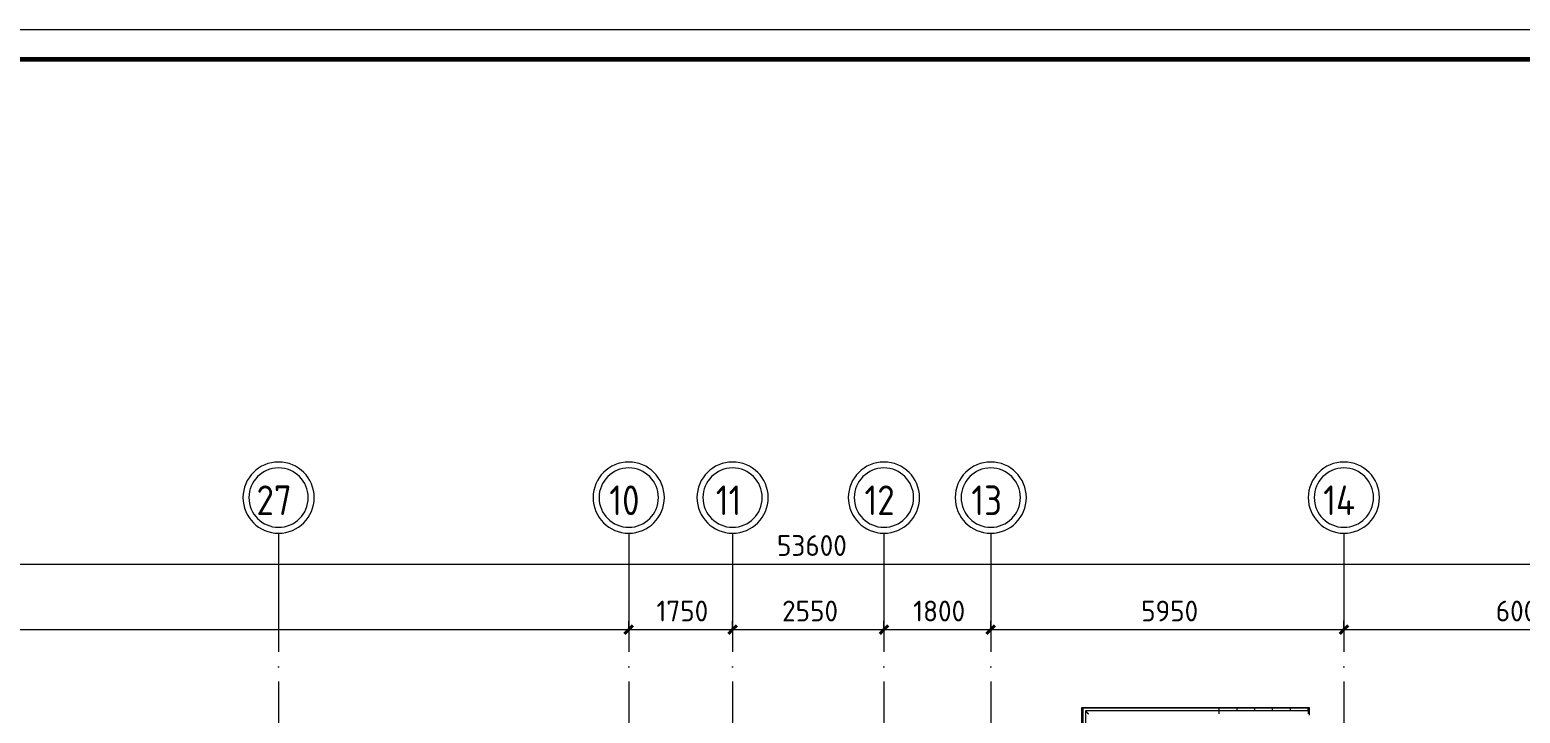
# Model space of a CAD drawing. Header units: millimetres. Extents: x -695119 to 412940, y -249585 to 622758.
# Drawn here: x 150 to 25263, y 110354 to 121869 of the extents above; entities that cross this region are included whole.
import ezdxf

# ---------------------------------------------------------------- set-up
doc = ezdxf.new("R2010")
doc.units = ezdxf.units.MM
doc.linetypes.add('ADSK_Линия сетки', pattern=[25, 20, -2.5, 0, -2.5])
for name, color, linetype, lineweight in [('Лестницы', 8, 'Continuous', 9), ('Ограждение', 8, 'Continuous', 9), ('Оси', 252, 'Continuous', 9), ('ОФ_рамка', 8, 'Continuous', 60), ('Размеры', 7, 'Continuous', 9), ('Стены наружные', 252, 'Continuous', 18)]:
    doc.layers.add(name, color=color, linetype=linetype, lineweight=lineweight)
doc.styles.add('GOST Common_2', font='', dxfattribs={"width": 0.9, "height": 250})
doc.styles.add('GOST Common_4', font='', dxfattribs={"height": 7})
doc.styles.get('GOST Common_2').set_extended_font_data('GOST type B')
doc.styles.get('GOST Common_4').set_extended_font_data('GOST type B')

# ---------------------------------------------------------------- blocks, each defined once
blk = doc.blocks.new('1 этаж')
at = {"layer": 'Лестницы', "color": 251, "true_color": 0x636466}
for p, q in [((-27058, 29260), (-27058, 27575)), ((-24758, 29260), (-27058, 29260)), ((-24758, 29215), (-24758, 29260)), ((-24458, 29260), (-24758, 29260)), ((-24758, 29215), (-24758, 29260)), ((-24158, 29260), (-24458, 29260)), ((-24458, 29215), (-24458, 29260)), ((-24458, 29215), (-24458, 29260)), ((-23858, 29260), (-24158, 29260)), ((-24158, 29215), (-24158, 29260)), ((-24158, 29215), (-24158, 29260)), ((-23558, 29260), (-23858, 29260)), ((-23858, 29215), (-23858, 29260)), ((-23858, 29215), (-23858, 29260)), ((-23258, 29260), (-23558, 29260)), ((-23558, 29215), (-23558, 29260)), ((-23558, 29215), (-23558, 29260))]:
    blk.add_line(p, q, dxfattribs=at)
at = {"layer": 'Ограждение', "color": 251, "true_color": 0x636466}
for p, q in [((-24758, 29215), (-27013, 29215)), ((-27013, 29215), (-27013, 27565)), ((-24758, 29165), (-24758, 29215)), ((-23258, 29215), (-24758, 29215)), ((-24758, 29188), (-24758, 29193)), ((-23258, 29215), (-23258, 29165))]:
    blk.add_line(p, q, dxfattribs=at)
blk.add_open_spline([(-27013, 29215), (-27013, 29215), (-27012, 29215), (-27011, 29213), (-27010, 29212), (-27008, 29210), (-27007, 29209), (-27005, 29208), (-27003, 29206), (-27001, 29203), (-26999, 29201), (-26997, 29200), (-26996, 29198), (-26994, 29197), (-26993, 29195), (-26991, 29194), (-26989, 29192), (-26988, 29190), (-26986, 29189), (-26985, 29187), (-26983, 29185), (-26981, 29184), (-26980, 29182), (-26978, 29181), (-26977, 29179), (-26975, 29178), (-26974, 29176), (-26972, 29175), (-26970, 29173), (-26969, 29171), (-26968, 29170), (-26966, 29169), (-26965, 29167), (-26963, 29166), (-26963, 29165), (-26963, 29165)], degree=3, knots=[0, 0, 0, 0, 0.083333, 0.125, 0.166667, 0.208333, 0.229167, 0.25, 0.291667, 0.333333, 0.354167, 0.375, 0.395833, 0.416667, 0.4375, 0.458333, 0.479167, 0.5, 0.520833, 0.541667, 0.5625, 0.583333, 0.604167, 0.625, 0.645833, 0.666667, 0.6875, 0.708333, 0.75, 0.770833, 0.791667, 0.833333, 0.875, 0.916667, 1, 1, 1, 1], dxfattribs=at)
at = {"layer": 'Оси', "color": 251, "linetype": 'ADSK_Линия сетки', "ltscale": 100, "true_color": 0x636466}
for p, q in [((-40608, 32209), (-40608, 10958)), ((-34708, 32209), (-34708, -33768)), ((-32958, 32209), (-32958, -33768)), ((-30408, 32209), (-30408, -33768)), ((-28608, 32209), (-28608, -33768)), ((-22658, 32209), (-22658, -32498))]:
    blk.add_line(p, q, dxfattribs=at)
at = {"layer": 'Оси', "color": 251, "lineweight": 20, "true_color": 0x636466}
for centre, radius, start, end in [((-40608, 32809), 600, 0, 180), ((-34708, 32809), 600, 0, 180), ((-32958, 32809), 600, 0, 180), ((-30408, 32809), 600, 0, 180), ((-28608, 32809), 600, 0, 180), ((-22658, 32809), 600, 0, 180), ((-40608, 32809), 500, 0, 180), ((-34708, 32809), 500, 0, 180), ((-32958, 32809), 500, 0, 180), ((-30408, 32809), 500, 0, 180), ((-28608, 32809), 500, 0, 180), ((-22658, 32809), 500, 0, 180), ((-40608, 32809), 600, 180, 0), ((-40608, 32809), 500, 180, 0), ((-34708, 32809), 600, 180, 0), ((-34708, 32809), 500, 180, 0), ((-32958, 32809), 600, 180, 0), ((-32958, 32809), 500, 180, 0), ((-30408, 32809), 600, 180, 0), ((-30408, 32809), 500, 180, 0), ((-28608, 32809), 600, 180, 0), ((-28608, 32809), 500, 180, 0), ((-22658, 32809), 600, 180, 0), ((-22658, 32809), 500, 180, 0)]:
    blk.add_arc(centre, radius, start, end, dxfattribs=at)
at = {"layer": 'Размеры', "color": 251, "lineweight": 20, "true_color": 0x636466}
for p, q in [((-58608, 31690), (-4708, 31690)), ((-34708, 30585), (-34708, 30735)), ((-34708, 30585), (-34708, 30735)), ((-32958, 30585), (-32958, 30735)), ((-32958, 30585), (-32958, 30735)), ((-30408, 30585), (-30408, 30735)), ((-30408, 30585), (-30408, 30735)), ((-28608, 30585), (-28608, 30735)), ((-28608, 30585), (-28608, 30735)), ((-22658, 30585), (-22658, 30735)), ((-22658, 30585), (-22658, 30735)), ((-58608, 30585), (-34708, 30585)), ((-34708, 30585), (-34708, 30535)), ((-34708, 30585), (-32958, 30585)), ((-34708, 30585), (-34708, 30535)), ((-32958, 30585), (-32958, 30535)), ((-32958, 30585), (-30408, 30585)), ((-32958, 30585), (-32958, 30535)), ((-30408, 30585), (-30408, 30535)), ((-30408, 30585), (-28608, 30585)), ((-30408, 30585), (-30408, 30535)), ((-28608, 30585), (-28608, 30535)), ((-28608, 30585), (-22658, 30585)), ((-28608, 30585), (-28608, 30535)), ((-22658, 30585), (-22658, 30535)), ((-22658, 30585), (-16658, 30585)), ((-22658, 30585), (-22658, 30535))]:
    blk.add_line(p, q, dxfattribs=at)
at = {"layer": 'Размеры', "color": 251, "lineweight": 40, "true_color": 0x636466}
for p, q in [((-34708, 30585), (-34637, 30656)), ((-34708, 30585), (-34637, 30656)), ((-32958, 30585), (-32887, 30656)), ((-32958, 30585), (-32887, 30656)), ((-30408, 30585), (-30337, 30656)), ((-30408, 30585), (-30337, 30656)), ((-28608, 30585), (-28537, 30656)), ((-28608, 30585), (-28537, 30656)), ((-22658, 30585), (-22587, 30656)), ((-22658, 30585), (-22587, 30656)), ((-34708, 30585), (-34779, 30515)), ((-34708, 30585), (-34779, 30515)), ((-32958, 30585), (-33029, 30515)), ((-32958, 30585), (-33029, 30515)), ((-30408, 30585), (-30479, 30515)), ((-30408, 30585), (-30479, 30515)), ((-28608, 30585), (-28679, 30515)), ((-28608, 30585), (-28679, 30515)), ((-22658, 30585), (-22729, 30515)), ((-22658, 30585), (-22729, 30515))]:
    blk.add_line(p, q, dxfattribs=at)
at = {"layer": 'Стены наружные', "color": 251, "true_color": 0x636466}
for p, q in [((-27073, 27575), (-27073, 29275)), ((-27073, 29275), (-23245, 29275)), ((-27058, 29275), (-27058, 27575)), ((-24758, 29260), (-27058, 29260)), ((-24758, 29260), (-24758, 29275)), ((-24458, 29275), (-24458, 29260)), ((-24158, 29275), (-24158, 29260)), ((-23858, 29275), (-23858, 29260)), ((-23558, 29275), (-23558, 29260)), ((-23258, 29215), (-23258, 29275)), ((-23245, 29275), (-23245, 29145))]:
    blk.add_line(p, q, dxfattribs=at)
at = {"layer": 'Оси', "color": 251, "true_color": 0x636466, "style": 'GOST Common_2', "width": 0.9}
for s, p in [('27', (-40980, 32514)), ('10', (-35035, 32514)), ('11', (-33240, 32514)), ('12', (-30735, 32514)), ('13', (-28935, 32514)), ('14', (-23006, 32514))]:
    blk.add_text(s, height=500, dxfattribs=at).set_placement(p)
at = {"layer": 'Размеры', "color": 251, "lineweight": 20, "true_color": 0x636466, "char_height": 350, "attachment_point": 1, "line_spacing_factor": 1.022761, "style": 'GOST Common_4'}
for s, insert, width in [('53600', (-32210, 32177), 1324.48), ('1750', (-34241, 31073), 980.83), ('2550', (-32124, 31073), 1059.58), ('1800', (-29916, 31073), 980.83), ('5950', (-26074, 31073), 1059.58), ('6000', (-20099, 31073), 1059.58)]:
    blk.add_mtext(s, dxfattribs=dict(at, insert=insert, width=width))
blk = doc.blocks.new('А0')
at = {"layer": 'ОФ_рамка', "color": 0, "linetype": 'Continuous', "lineweight": 5, "ltscale": 100}
blk.add_lwpolyline([(341068, -309617), (222168, -309617)], dxfattribs=at)
at = {"layer": 'ОФ_рамка', "color": 0, "linetype": 'Continuous', "ltscale": 100}
blk.add_lwpolyline([(340568, -310117), (224168, -310117)], dxfattribs=at)

msp = doc.modelspace()

# ---------------------------------------------------------------- block references
msp.add_blockref('1 этаж', (44950.089, 81176.937))
at = {"layer": 'ОФ_рамка', "color": 0, "lineweight": -2}
msp.add_blockref('А0', (-264651.492, 431485.555), dxfattribs=at)

doc.saveas('drawing.dxf')
